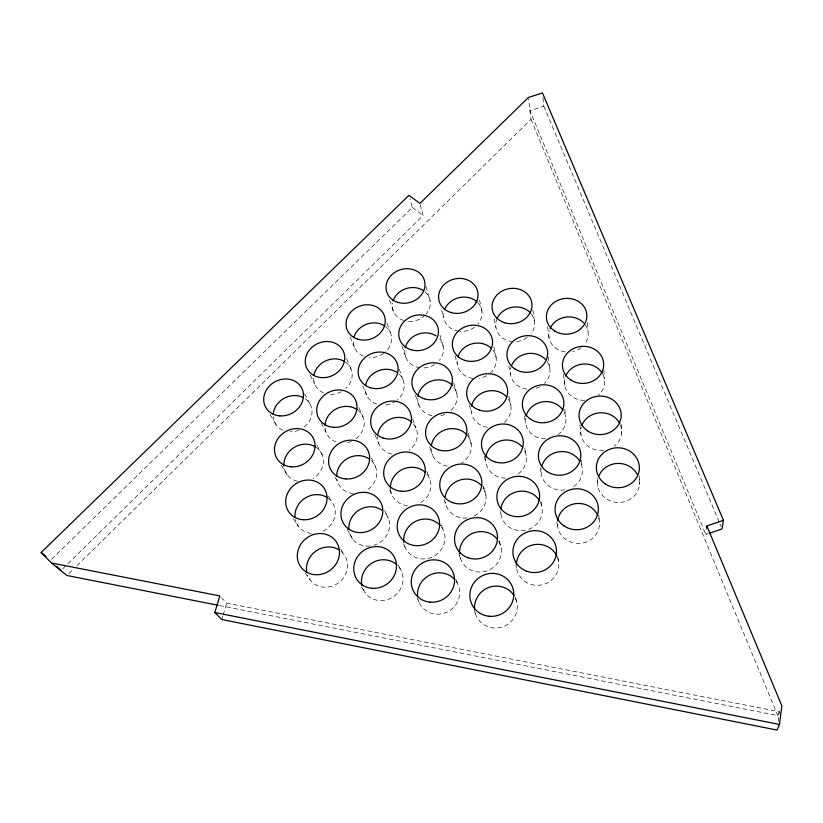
<?xml version="1.0" encoding="UTF-8"?>
<svg xmlns="http://www.w3.org/2000/svg" width="823" height="823" viewBox="0 0 823 823"><rect width="100%" height="100%" fill="white"/><g stroke="black" fill="none" stroke-linecap="round" stroke-linejoin="round"><path stroke-width="0.62" stroke-dasharray="4.12 3.09" d="M708.13 533.664L705.805 534.456L706.422 529.58M778.136 721.514L779.381 711.741L226.685 603.146L221.552 597.724M221.768 619.513L222.817 616.005M223.177 614.843L226.685 603.146M219.432 605.533L777.776 715.557L779.381 711.741M68.751 573.682L73.329 569.187M76.992 565.586L531 119.345L528.531 98.709M62.692 568.775L423.104 215.492L420.224 204.608M51.53 559.29L412.302 207.458L409.967 198.95M542.954 97.762L543.838 106.218L529.971 110.735L705.805 534.456M412.302 207.458L423.104 215.492M305.127 572.931L310.024 579.752M293.441 518.86L298.41 526.319M281.219 465.242L287.237 474.861M361.482 586.778L365.299 592.982M340.712 549.147L343.839 554.26M270.15 414.607L276.456 425.244M328.47 496.043L331.659 501.598M347.111 529.384L352.542 538.828M316.886 445.068L322.277 454.975M334.982 477.155L337.862 482.463M304.654 393.878L310.909 405.904M321.382 423.279L326.083 432.363M398.394 565.226L401.706 571.697M417.24 598.486L418.938 601.829M310.271 375.072L314.736 384.053M384.629 510.538L388.312 518.151M403.455 543.736L405.07 547.11M371.389 457.866L375.422 466.579M389.66 489.922L391.717 494.438M358.849 407.58L362.984 416.88M374.907 434.698L378.858 443.69M346.545 358.622L350.999 368.941M362.676 385.843L366.461 394.762M543.838 106.218L719.6 523.027M720.094 524.21L721.092 526.576M531 119.345L777.776 715.557M350.135 336.998L354.497 347.563M455.788 579.155L458.113 584.927M474.038 610.038L476.157 615.491M441.282 524.848L443.535 530.65M458.987 554.476L461.065 560.01M426.88 471.435L429.493 478.389M412.59 418.835L415.975 428.042M443.895 499.366L446.529 506.577M399.237 369.249L402.931 379.496M429.565 446.817L432.559 455.201M386.964 323.089L390.349 332.657M415.348 394.978L419.061 405.595M402.066 346.195L406.078 357.861M389.639 300.272L393.538 311.742M499.088 540.999L501.197 548.416M485.92 495.22L483.471 486.619L484.521 490.364M499.098 541.092L499.756 543.375M468.092 433.093L471.219 444.07M440.007 335.321L443.381 347.162M453.617 382.685L457.032 394.69M425.985 286.548L430.192 301.249M515.321 597.477L517.07 603.64M455.037 355.762L457.249 363.91M441.714 310.014L443.71 317.318M469.357 405.06L471.27 412.138M484.222 456.209L485.817 462.166M500.271 511.659L500.898 514.046M515.949 565.586L516.587 567.973M479.47 299.932L481.897 311.001M493.882 346.946L496.135 357.542M508.923 396.172L510.888 405.718M494.191 318.882L495.919 327.389M508.799 365.803L510.497 374.455M524.765 448.453L526.185 455.695M540.937 501.464L542.059 507.524M524.22 415.769L525.63 423.3M540.289 468.112L541.318 473.986M557.932 557.768L558.56 561.399M556.852 521.905L557.613 526.617M532.851 309.983L534.497 321.032M548.262 356.812L549.795 368.046M547.583 326.7L549.003 337.574M564.743 409.216L565.658 416.839M563.395 374.218L564.691 385.287M581.398 460.335L582.128 467.474M579.958 424.781L580.956 434.76M598.846 515.27L599.226 520.043M597.241 478.554L597.837 486.115M587.334 322.637L587.972 331.175M603.907 370.134L604.391 378.837M621.365 424.401L621.653 433.186M639.327 475.787L639.358 484.665M515.558 598.403A21.48 20.873 -25.3 0 1 502.606 626.859A21.48 20.873 -25.3 0 1 475.118 612.374M456.035 581.203A21.357 20.421 -33.1 0 1 447.393 611.942A21.357 20.421 -33.1 0 1 418.238 599.802M399.114 567.191A21.264 19.958 -36.4 0 1 392.108 597.57A21.264 19.958 -36.4 0 1 362.758 588.414M341.216 551.482A21.172 19.505 -38.1 0 1 338.119 583.126A21.172 19.505 -38.1 0 1 307.596 575.246M557.418 557.274A21.244 20.472 -9.8 0 1 541.832 584.855A21.244 20.472 -9.8 0 1 516.381 565.854M498.8 541.503A21.059 20.091 -21.1 0 1 486.918 570.843A21.059 20.091 -21.1 0 1 459.687 554.949M441.663 527.276A20.925 19.68 -27.7 0 1 431.777 557.233A20.925 19.68 -27.7 0 1 403.949 543.139M385.792 513.819A20.822 19.258 -31.5 0 1 374.342 545.093M370.093 545.988A20.822 19.258 -31.5 0 1 349.322 532.028M328.14 498.172A20.719 18.836 -33.8 0 1 334.93 515.856A20.719 18.836 -33.8 0 1 321.834 531.73M311.361 533.397A20.719 18.836 -33.8 0 1 295.364 519.611M598.743 518.006A21.079 20.009 -1.8 0 1 580.194 543.406A21.079 20.009 -1.8 0 1 557.48 521.401M540.557 502.606A20.842 19.701 -11.7 0 1 525.547 530.197A20.842 19.701 -11.7 0 1 500.713 510.96M483.338 488.132A20.657 19.351 -19.4 0 1 473.359 516.309M467.063 517.955A20.657 19.351 -19.4 0 1 445.202 501.701M426.931 474.161A20.524 18.96 -24.7 0 1 419.946 503.069M407.508 505.682A20.524 18.96 -24.7 0 1 390.503 489.623M371.317 460.623A20.41 18.579 -28.2 0 1 365.546 490.961M353.232 493.553A20.41 18.579 -28.2 0 1 336.895 478.924M316.485 447.568A20.308 18.188 -30.7 0 1 313.038 478.523M297.391 481.229A20.308 18.188 -30.7 0 1 284.048 467.207M305.261 398.774A19.917 17.561 -28.4 0 1 303.502 427.518M298.944 430.09A19.917 17.561 -28.4 0 1 290.118 431.787M282.917 430.234A19.917 17.561 -28.4 0 1 273.236 416.716M358.087 410.358A20.019 17.921 -26 0 1 355.875 438.752M351.308 441.354A20.019 17.921 -26 0 1 346.277 442.795M336.206 441.941A20.019 17.921 -26 0 1 325.013 427.785M413.475 423.968A20.133 18.281 -22.8 0 1 409.175 450.191M391.748 454.09A20.133 18.281 -22.8 0 1 377.603 436.632M468.03 436.231A20.277 18.641 -18.4 0 1 461.652 463.01M447.362 466.024A20.277 18.641 -18.4 0 1 431.149 448.062M524.735 450.953A20.452 18.98 -12.7 0 1 515.918 475.406M505.61 478.101A20.452 18.98 -12.7 0 1 485.683 458.442M581.079 463.833A20.668 19.289 -5.5 0 1 572.088 487.432M564.948 489.88A20.668 19.289 -5.5 0 1 541.215 468.966M639.09 479.562A20.945 19.546 2.3 0 1 619.39 502.503A20.945 19.546 2.3 0 1 597.632 481.023M620.326 424.699A20.524 18.857 -1.6 0 1 614.349 446.066M603.578 450.356A20.524 18.857 -1.6 0 1 581.223 427.425M564.156 412.22A20.277 18.59 -7.7 0 1 558.354 434.431M545.505 438.813A20.277 18.59 -7.7 0 1 525.558 418.454M508.316 399.052A20.071 18.291 -13.2 0 1 503.357 423.094M487.473 427.25A20.071 18.291 -13.2 0 1 471.157 408.547M453.946 387.129A19.906 17.972 -17.8 0 1 450.294 411.058M444.759 414.432A19.906 17.972 -17.8 0 1 439.739 415.882M432.013 415.728A19.906 17.972 -17.8 0 1 417.714 398.713M398.877 373.899A19.773 17.643 -21.5 0 1 397.18 400.122M396.172 400.904A19.773 17.643 -21.5 0 1 384.104 405.153M376.656 404.083A19.773 17.643 -21.5 0 1 365.258 387.952M345.279 361.986A19.649 17.304 -24.4 0 1 345.917 388.477M341.308 391.738A19.649 17.304 -24.4 0 1 329.447 394.258M323.511 392.828A19.649 17.304 -24.4 0 1 313.666 377.335M385.503 326.546A19.413 17.026 -20.5 0 1 385.565 351.781M383.621 353.376A19.413 17.026 -20.5 0 1 369.27 357.491M363.344 356.112A19.413 17.026 -20.5 0 1 353.437 339.858M439.657 338.983A19.557 17.334 -17.4 0 1 439.348 360.34M434.657 364.486A19.557 17.334 -17.4 0 1 421.232 367.922M419.977 367.788A19.557 17.334 -17.4 0 1 405.019 348.921M492.956 350.156A19.711 17.643 -13.6 0 1 490.601 372.716M486.516 375.741A19.711 17.643 -13.6 0 1 479.223 378.313M472.814 378.395A19.711 17.643 -13.6 0 1 457.29 359.281M547.141 361.534A19.906 17.931 -9.1 0 1 544.466 383.405M539.939 386.717A19.906 17.931 -9.1 0 1 533.047 389.053M526.802 389.176A19.906 17.931 -9.1 0 1 510.929 367.449M602.837 374.321A20.133 18.188 -4.2 0 1 598.352 395.246M584.649 400.369A20.133 18.188 -4.2 0 1 565.35 377.037M585.256 324.828A19.752 17.561 -6 0 1 584.536 344.395M580.987 347.831A19.752 17.561 -6 0 1 572.623 351.586M565.154 351.884A19.752 17.561 -6 0 1 549.342 330.733M531.236 313.83A19.546 17.304 -10.1 0 1 530.856 334.087M527.286 337.492A19.546 17.304 -10.1 0 1 514.118 341.689M512.842 341.638A19.546 17.304 -10.1 0 1 496.742 319.519M478.081 303.018A19.371 17.026 -13.8 0 1 478.06 323.912M474.48 327.276A19.371 17.026 -13.8 0 1 460.15 331.381M458.905 331.257A19.371 17.026 -13.8 0 1 444.286 310.631M424.977 291.784A19.217 16.738 -17.1 0 1 426.17 314.005M425.357 314.9A19.217 16.738 -17.1 0 1 408.352 321.402M403.568 320.476A19.217 16.738 -17.1 0 1 392.53 303.101"/><path stroke-width="1.23" d="M51.52 562.994L219.834 595.924L214.803 612.518L221.768 619.513L777.046 730.063L779.484 724.466L781.85 705.846L706.895 525.928L723.448 520.331L542.46 92.937L528.387 97.505L419.905 203.404L408.959 195.308L41.15 552.48L51.52 562.994L66.92 575.483L218.167 605.286M706.576 528.366L706.895 525.928M723.448 520.331L722.09 528.942L709.292 533.273M214.803 612.518L779.484 724.466M41.15 552.48L45.882 556.338M56.592 566.245L60.861 570.565M474.604 609.143A21.48 20.873 -25.3 0 1 489.212 587.303A21.48 20.873 -25.3 0 1 514.005 595.523M417.621 596.634A21.357 20.421 -33.1 0 1 430.275 574.835A21.357 20.421 -33.1 0 1 454.718 579.546M361.873 585.39A21.264 19.958 -36.4 0 1 372.459 562.788A21.264 19.958 -36.4 0 1 396.995 564.887M306.773 572.263A21.172 19.505 -38.1 0 1 316.125 550.906A21.172 19.505 -38.1 0 1 339.179 549.959M516.371 564.773A21.244 20.472 -9.8 0 1 533.355 544.805A21.244 20.472 -9.8 0 1 556.996 556.286M459.584 553.91A21.059 20.091 -21.1 0 1 472.968 533.181A21.059 20.091 -21.1 0 1 496.999 538.911M403.805 542.12A20.925 19.68 -27.7 0 1 416.304 521.041A20.925 19.68 -27.7 0 1 440.233 525.475M348.921 529.508A20.822 19.258 -31.5 0 1 359.692 509.694A20.822 19.258 -31.5 0 1 382.15 510.342M295.004 517.132A20.719 18.836 -33.8 0 1 305.415 497.905A20.719 18.836 -33.8 0 1 327.112 497.473M557.624 520.373A21.079 20.009 -1.8 0 1 575.596 503.645A21.079 20.009 -1.8 0 1 597.611 515.064M500.868 508.902A20.842 19.701 -11.7 0 1 517.451 491.629A20.842 19.701 -11.7 0 1 539.59 500.775M445.264 496.629A20.657 19.351 -19.4 0 1 460.366 479.953A20.657 19.351 -19.4 0 1 481.846 486.074M390.411 488.378A20.524 18.96 -24.7 0 1 402.725 469.305A20.524 18.96 -24.7 0 1 425.224 472.351M336.679 476.486A20.41 18.579 -28.2 0 1 347.975 458.226A20.41 18.579 -28.2 0 1 369.414 459.069M283.925 466.003A20.308 18.188 -30.7 0 1 294.202 447.403A20.308 18.188 -30.7 0 1 315.487 446.899M273.236 414.36A19.917 17.561 -28.4 0 1 303.234 397.56M324.972 425.398A20.019 17.921 -26 0 1 336.689 408.63A20.019 17.921 -26 0 1 357.131 409.648M377.86 434.205A20.133 18.281 -22.8 0 1 391.583 418.65A20.133 18.281 -22.8 0 1 411.809 422.23M431.365 445.603A20.277 18.641 -18.4 0 1 446.251 429.462A20.277 18.641 -18.4 0 1 467.279 435.274M485.807 457.207A20.452 18.98 -12.7 0 1 500.6 440.861A20.452 18.98 -12.7 0 1 522.019 446.776M541.699 466.476A20.668 19.289 -5.5 0 1 559.198 451.745A20.668 19.289 -5.5 0 1 579.978 461.559M598.846 476.075A20.945 19.546 2.3 0 1 617.569 463.431A20.945 19.546 2.3 0 1 637.414 474.696M582.005 425.069A20.524 18.857 -1.6 0 1 600.42 412.796A20.524 18.857 -1.6 0 1 619.801 423.578M526.031 416.057A20.277 18.59 -7.7 0 1 542.604 401.85A20.277 18.59 -7.7 0 1 562.922 410.091M471.507 406.161A20.071 18.291 -13.2 0 1 486.496 391.347A20.071 18.291 -13.2 0 1 506.845 397.128M417.93 396.336A19.906 17.972 -17.8 0 1 431.993 380.874A19.906 17.972 -17.8 0 1 452.403 385.339M365.515 385.617A19.773 17.643 -21.5 0 1 397.005 372.449M313.964 375.021A19.649 17.304 -24.4 0 1 344.302 361.369M353.859 337.615A19.413 17.026 -20.5 0 1 384.567 325.877M405.245 347.79A19.557 17.334 -17.4 0 1 436.149 335.938M457.804 356.987A19.711 17.643 -13.6 0 1 472.289 343.757A19.711 17.643 -13.6 0 1 491.403 348.407M511.741 365.196A19.906 17.931 -9.1 0 1 545.659 359.661M565.771 375.916A20.133 18.188 -4.2 0 1 583.24 364.033A20.133 18.188 -4.2 0 1 602.251 373.261M550.114 328.521A19.752 17.561 -6 0 1 583.754 322.997M497.185 318.45A19.546 17.304 -10.1 0 1 530.485 312.946M445.12 308.481A19.371 17.026 -13.8 0 1 477.289 302.195M393.085 300.909A19.217 16.738 -17.1 0 1 423.135 290.437M358.489 532.532A21.377 19.67 -30.8 0 0 381.471 504.005A21.377 19.67 -30.8 0 0 345.66 500.898A21.377 19.67 -30.8 0 0 358.489 532.532M494.654 461.785A20.997 19.371 -12.8 0 0 523.099 440.007A20.997 19.371 -12.8 0 0 489.438 428.618A20.997 19.371 -12.8 0 0 494.654 461.785M547.223 471.682A21.223 19.701 -6 0 0 580.709 457.156A21.223 19.701 -6 0 0 550.875 437.651A21.223 19.701 -6 0 0 547.223 471.682M554.856 331.124A20.266 17.89 -6.2 0 0 586.778 317.544A20.266 17.89 -6.2 0 0 558.272 300.158A20.266 17.89 -6.2 0 0 554.856 331.124M438.237 449.739A20.812 19.022 -18.3 0 0 466.703 428.217A20.812 19.022 -18.3 0 0 433.721 417.014A20.812 19.022 -18.3 0 0 438.237 449.739M357.594 339.138A19.906 17.334 -20.4 0 0 385.164 319.087A19.906 17.334 -20.4 0 0 354.188 309.088A19.906 17.334 -20.4 0 0 357.594 339.138M279.861 415.882A20.431 17.9 -28 0 0 302.38 389.505A20.431 17.9 -28 0 0 268.524 386.985A20.431 17.9 -28 0 0 279.861 415.882M489.181 616.262A22.077 21.367 -24.1 0 0 512.029 585.955A22.077 21.367 -24.1 0 0 474.254 582.386A22.077 21.367 -24.1 0 0 489.181 616.262M345.711 478.924A20.945 18.96 -27.8 0 0 368.354 451.333A20.945 18.96 -27.8 0 0 333.284 448.494A20.945 18.96 -27.8 0 0 345.711 478.924M397.746 302.339A19.701 17.036 -17 0 0 424.884 282.649A19.701 17.036 -17 0 0 393.939 272.969A19.701 17.036 -17 0 0 397.746 302.339M302.638 519.704A21.275 19.238 -33.2 0 0 325.836 491.526A21.275 19.238 -33.2 0 0 290.581 488.502A21.275 19.238 -33.2 0 0 302.638 519.704M450.747 312.452A19.855 17.334 -13.9 0 0 477.865 292.546A19.855 17.334 -13.9 0 0 446.313 282.721A19.855 17.334 -13.9 0 0 450.747 312.452M504.653 322.739A20.05 17.622 -10.2 0 0 531.761 302.617A20.05 17.622 -10.2 0 0 499.592 292.649A20.05 17.622 -10.2 0 0 504.653 322.739M605.625 484.13A21.511 19.978 1.5 0 0 639.306 469.449A21.511 19.978 1.5 0 0 608.66 449.656A21.511 19.978 1.5 0 0 605.625 484.13M571.141 380.205A20.657 18.559 -4.5 0 0 603.629 366.276A20.657 18.559 -4.5 0 0 574.444 348.139A20.657 18.559 -4.5 0 0 571.141 380.205M588.054 431.17A21.069 19.248 -2.1 0 0 621.128 416.88A21.069 19.248 -2.1 0 0 591.233 397.931A21.069 19.248 -2.1 0 0 588.054 431.17M320.188 574.464A21.748 19.937 -37.2 0 0 335.712 540.978A21.748 19.937 -37.2 0 0 299.294 546.966A21.748 19.937 -37.2 0 0 320.188 574.464M510.435 515.455A21.408 20.133 -11.9 0 0 539.353 492.987A21.408 20.133 -11.9 0 0 504.931 481.013A21.408 20.133 -11.9 0 0 510.435 515.455M530.917 419.432A20.812 18.97 -8 0 0 563.806 405.286A20.812 18.97 -8 0 0 534.693 386.615A20.812 18.97 -8 0 0 530.917 419.432M321.577 377.603A20.153 17.622 -24.1 0 0 343.572 351.75A20.153 17.622 -24.1 0 0 309.88 349.405A20.153 17.622 -24.1 0 0 321.577 377.603M564.167 525.99A21.655 20.462 -2.6 0 0 598.28 511.062A21.655 20.462 -2.6 0 0 567.705 490.673A21.655 20.462 -2.6 0 0 564.167 525.99M291.033 466.816A20.842 18.548 -30.2 0 0 313.882 439.554A20.842 18.548 -30.2 0 0 279.347 436.797A20.842 18.548 -30.2 0 0 291.033 466.816M371.759 588.27A21.851 20.41 -35.4 0 0 395.091 558.755A21.851 20.41 -35.4 0 0 358.53 555.35A21.851 20.41 -35.4 0 0 371.759 588.27M452.773 502.688A21.223 19.762 -19.1 0 0 481.722 480.488A21.223 19.762 -19.1 0 0 448 468.709A21.223 19.762 -19.1 0 0 452.773 502.688M526.854 571.275A21.84 20.945 -10.2 0 0 556.255 548.077A21.84 20.945 -10.2 0 0 521.031 535.475A21.84 20.945 -10.2 0 0 526.854 571.275M467.896 557.727A21.645 20.544 -20.7 0 0 497.329 534.816A21.645 20.544 -20.7 0 0 462.845 522.42A21.645 20.544 -20.7 0 0 467.896 557.727M369.98 387.612A20.277 17.983 -21.3 0 0 398.003 366.965A20.277 17.983 -21.3 0 0 366.369 356.462A20.277 17.983 -21.3 0 0 369.98 387.612M464.841 360.381A20.225 17.972 -13.6 0 0 492.391 339.889A20.225 17.972 -13.6 0 0 460.16 329.581A20.225 17.972 -13.6 0 0 464.841 360.381M401.387 491.249A21.069 19.361 -24.2 0 0 423.824 463.318A21.069 19.361 -24.2 0 0 388.199 460.407A21.069 19.361 -24.2 0 0 401.387 491.249M515.219 369.136A20.421 18.281 -9.3 0 0 547.521 355.351A20.421 18.281 -9.3 0 0 519.097 337.461A20.421 18.281 -9.3 0 0 515.219 369.136M429.915 602.127A21.954 20.894 -31.8 0 0 453.01 572.222A21.954 20.894 -31.8 0 0 415.852 568.744A21.954 20.894 -31.8 0 0 429.915 602.127M424.236 398.764A20.431 18.322 -17.7 0 0 452.249 377.891A20.431 18.322 -17.7 0 0 419.977 367.223A20.431 18.322 -17.7 0 0 424.236 398.764M479.459 410.132A20.606 18.662 -13.3 0 0 507.452 389.012A20.606 18.662 -13.3 0 0 474.532 378.179A20.606 18.662 -13.3 0 0 479.459 410.132M415.368 545.608A21.501 20.112 -27 0 0 438.134 516.71A21.501 20.112 -27 0 0 401.758 513.521A21.501 20.112 -27 0 0 415.368 545.608M333.418 427.312A20.544 18.281 -25.6 0 0 355.742 400.616A20.544 18.281 -25.6 0 0 321.371 398.034A20.544 18.281 -25.6 0 0 333.418 427.312M410.749 349.672A20.05 17.664 -17.3 0 0 438.309 329.395A20.05 17.664 -17.3 0 0 406.727 319.242A20.05 17.664 -17.3 0 0 410.749 349.672M382.829 437.908A20.668 18.651 -22.5 0 0 411.315 416.633A20.668 18.651 -22.5 0 0 379.002 405.605A20.668 18.651 -22.5 0 0 382.829 437.908"/></g></svg>
